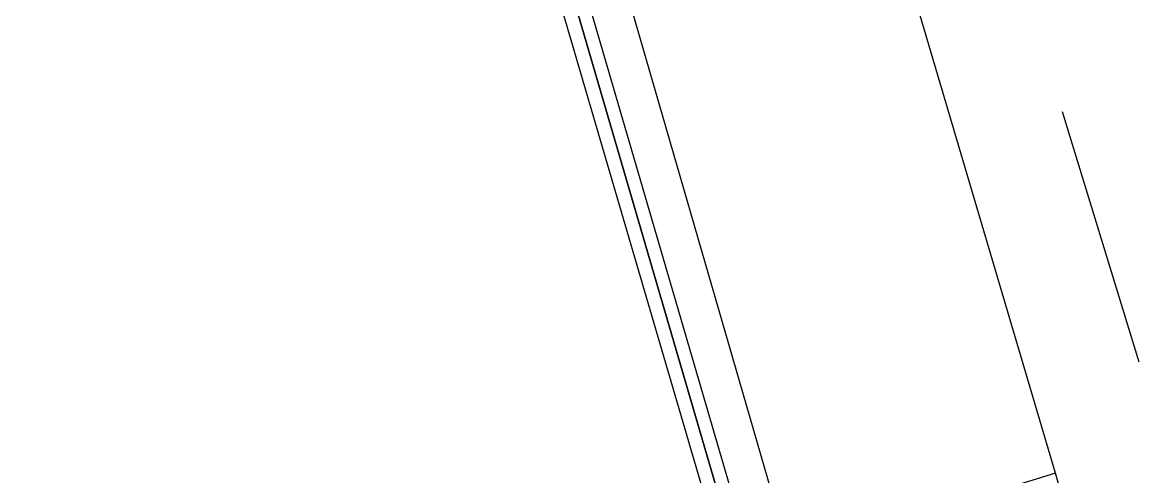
# Model space of a CAD drawing. Header units: feet. Extents: x -84 to 198, y -22 to 181.
# Drawn here: x 15.07 to 17.213, y 43.558 to 44.429 of the extents above; entities that cross this region are included whole.
import ezdxf

# ---------------------------------------------------------------- set-up
doc = ezdxf.new("R2010")
doc.units = ezdxf.units.FT
doc.layers.add('A-LINEA', color=7, linetype='CONTINUOUS')

msp = doc.modelspace()

# ---------------------------------------------------------------- linework, layer by layer
at = {"layer": 'A-LINEA'}
for p, q in [((15.07, 48.4907), (17.1689, 41.2494)), ((15.07, 48.4907), (17.1689, 41.2494)), ((17.0533, 43.5644), (16, 47.1244)), ((17.0533, 43.5644), (16, 47.1244)), ((17.0667, 44.2578), (17.2133, 43.7778)), ((17.0667, 44.2578), (17.2133, 43.7778))]:
    msp.add_line(p, q, dxfattribs=at)
for points in [[(16.4533, 43.2711), (15.3467, 47.0444), (15.3467, 47.0578), (15.3733, 47.0578), (16.48, 43.2711), (16.4667, 43.2578), (16.4533, 43.2711)], [(16.4533, 43.2711), (15.3467, 47.0444), (15.3467, 47.0578), (15.3733, 47.0578), (16.48, 43.2711), (16.4667, 43.2578), (16.4533, 43.2711)], [(16.48, 43.2711), (15.3733, 47.0578), (15.3867, 47.0578), (15.4, 47.0578), (16.5067, 43.2711), (16.48, 43.2711)], [(16.48, 43.2711), (15.3733, 47.0578), (15.3867, 47.0578), (15.4, 47.0578), (16.5067, 43.2711), (16.48, 43.2711)], [(17.1333, 43.2844), (17.0533, 43.5644), (16.4933, 43.3911), (16.5733, 43.1111), (17.1333, 43.2844)], [(17.1333, 43.2844), (17.0533, 43.5644), (16.4933, 43.3911), (16.5733, 43.1111), (17.1333, 43.2844)]]:
    msp.add_lwpolyline(points, dxfattribs=at)

doc.saveas('drawing.dxf')
